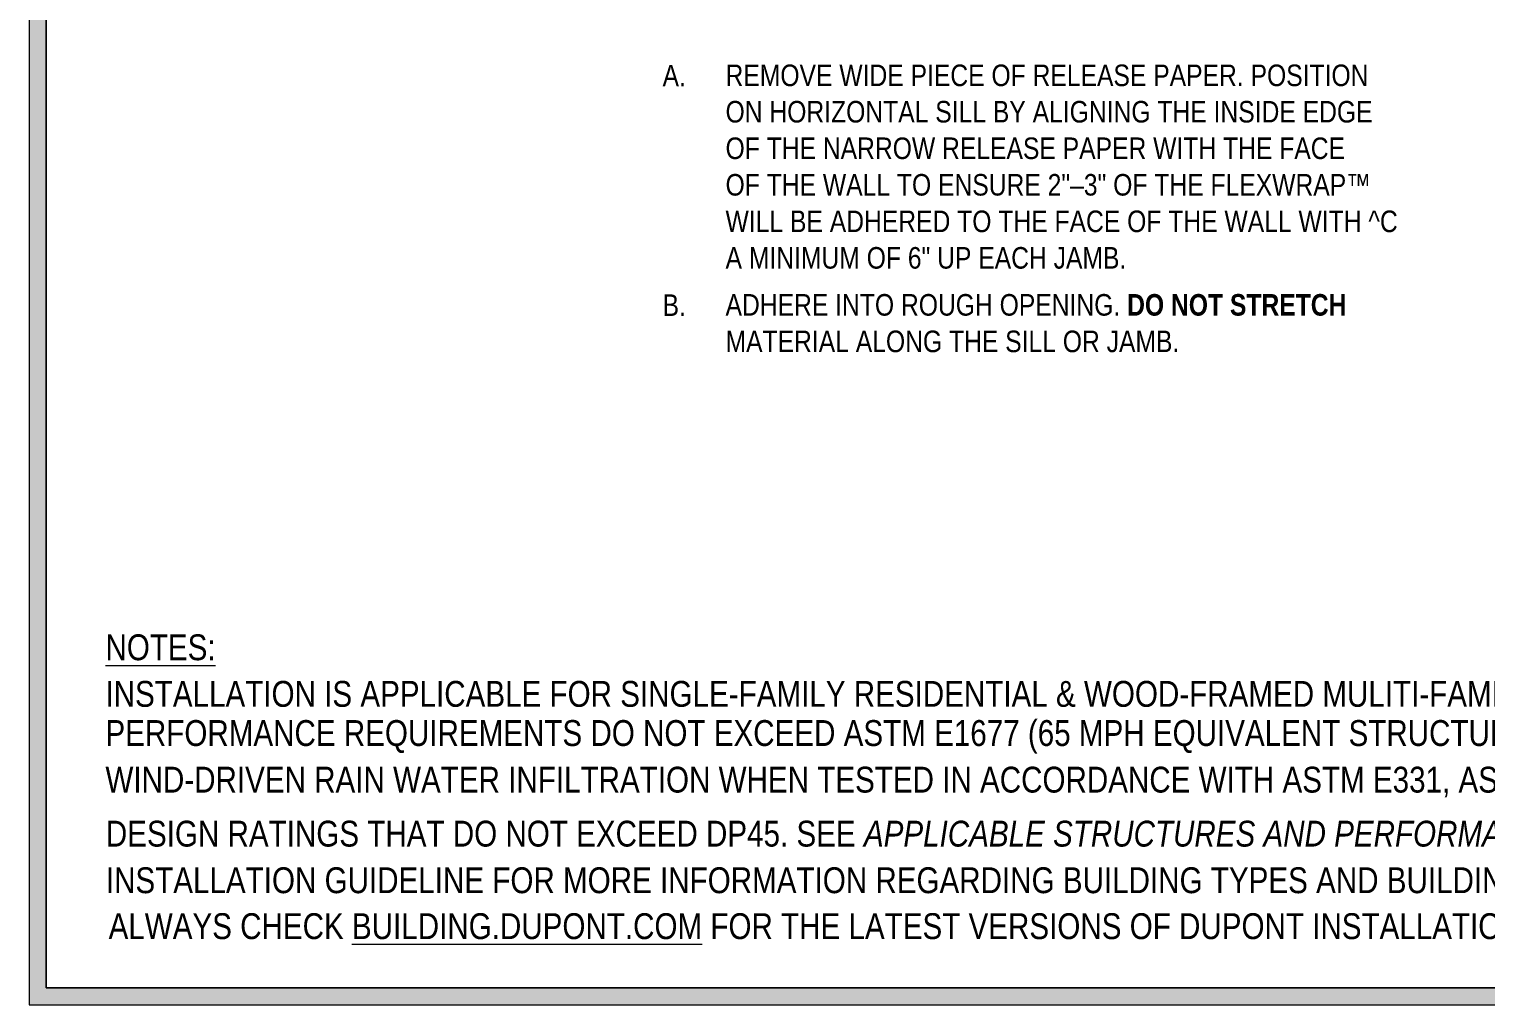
# Model space of a CAD drawing. Header units: inches. Extents: x -20.7 to 75.7, y -15.1 to 19.1.
# Drawn here: x -20.67 to -10.09, y -15.13 to -8.06 of the extents above; entities that cross this region are included whole.
import ezdxf

# ---------------------------------------------------------------- set-up
doc = ezdxf.new("R2010")
doc.units = ezdxf.units.IN
doc.header["$MEASUREMENT"] = 0
doc.layers.add('.ATI-TEXT', color=7, linetype='Continuous', lineweight=0)
doc.layers.add('G-ANNO-TTLB', color=7, linetype='Continuous', lineweight=0)

# ---------------------------------------------------------------- blocks, each defined once
blk = doc.blocks.new('Block_393')
at = {"layer": '.ATI-TEXT', "char_height": 0.2, "attachment_point": 7}
for s, insert in [('\\C18;\\c0;\\FArial Narrow|b0|i0|c1;\\H0.156297;\\W1.000000;A.', (-16.069, -8.472)), ('\\C18;\\c0;\\FArial Narrow|b0|i0|c1;\\H0.156297;\\W1.000000;REMOVE WIDE PIECE OF RELEASE PAPER. POSITION ', (-15.612, -8.472)), ('\\C18;\\c0;\\FArial Narrow|b0|i0|c1;\\H0.156297;\\W1.000000;ON HORIZONTAL SILL BY ALIGNING THE INSIDE EDGE ', (-15.612, -8.736)), ('\\C18;\\c0;\\FArial Narrow|b0|i0|c1;\\H0.156297;\\W1.000000;OF THE NARROW RELEASE PAPER WITH THE FACE ', (-15.612, -9.001)), ('\\C18;\\c0;\\FArial Narrow|b0|i0|c1;\\H0.156297;\\W1.000000;OF THE WALL TO ENSURE 2"–3" OF THE FLEXWRAP™                 ', (-15.612, -9.266)), ('\\C18;\\c0;\\FArial Narrow|b0|i0|c1;\\H0.156297;\\W1.000000;WILL BE ADHERED TO THE FACE OF THE WALL WITH ^C', (-15.612, -9.531)), ('\\C18;\\c0;\\FArial Narrow|b0|i0|c1;\\H0.156297;\\W1.000000;A MINIMUM OF 6" UP EACH JAMB.', (-15.612, -9.796)), ('\\C18;\\c0;\\FArial Narrow|b0|i0|c1;\\H0.156297;\\W1.000000;B.', (-16.069, -10.137)), ('\\C18;\\c0;\\FArial Narrow|b0|i0|c1;\\H0.156297;\\W1.000000;ADHERE INTO ROUGH OPENING. \\FArial Narrow Bold|b1|i0|c1;DO NOT STRETCH\\FArial Narrow|b0|i0|c1; ', (-15.612, -10.137)), ('\\C18;\\c0;\\FArial Narrow|b0|i0|c1;\\H0.156297;\\W1.000000;MATERIAL ALONG THE SILL OR JAMB.', (-15.612, -10.402))]:
    blk.add_mtext(s, dxfattribs=dict(at, insert=insert))
blk = doc.blocks.new('Block_429')
at = {"layer": '.ATI-TEXT', "char_height": 0.2, "attachment_point": 7}
for s, insert in [('\\L\\C18;\\c0;\\FArial Narrow|b0|i0|c1;\\H0.187500;\\W1.000000;NOTES:\\l', (-20.112, -12.637)), ('\\C18;\\c0;\\FArial Narrow|b0|i0|c1;\\H0.187500;\\W1.000000;INSTALLATION IS APPLICABLE FOR SINGLE-FAMILY RESIDENTIAL & WOOD-FRAMED MULITI-FAMILY AND LIGHT COMMERCIAL BUILDINGS WHEN ', (-20.112, -12.975)), ('\\C18;\\c0;\\FArial Narrow|b0|i0|c1;\\H0.187500;\\W1.000000;PERFORMANCE REQUIREMENTS DO NOT EXCEED ASTM E1677 (65 MPH EQUIVALENT STRUCTURAL LOAD AND 50 MPH (6.24 PSF) EQUIVALENT', (-20.112, -13.313)), ('\\C18;\\c0;\\FArial Narrow|b0|i0|c1;\\H0.187500;\\W1.000000;WIND-DRIVEN RAIN WATER INFILTRATION WHEN TESTED IN ACCORDANCE WITH ASTM E331, ASTM E1105, OR SIMILAR), AND WINDOW/DOOR', (-20.112, -13.651)), ('\\C18;\\c0;\\FArial Narrow|b0|i0|c1;\\H0.187500;\\W1.000000;DESIGN RATINGS THAT DO NOT EXCEED DP45. SEE \\FArial Narrow Italic|b0|i1|c1;APPLICABLE STRUCTURES AND PERFORMANCE CRITERIA \\FArial Narrow|b0|i0|c1;IN THE APPLICABLE DUPONT', (-20.109, -13.989)), ('\\C18;\\c0;\\FArial Narrow|b0|i0|c1;\\H0.187500;\\W1.000000;INSTALLATION GUIDELINE FOR MORE INFORMATION REGARDING BUILDING TYPES AND BUILDING ENVELOPE PERFORMANCE.  ', (-20.109, -14.327)), ('\\C18;\\c0;\\FArial Narrow|b0|i0|c1;\\H0.187500;\\W1.000000;ALWAYS CHECK \\L\\C160;\\c16730368;BUILDING.DUPON\\l\\LT\\l\\L.COM\\l\\C18;\\c0; FOR THE LATEST VERSIONS OF DUPONT INSTALLATION GUIDELINES AND OTHER PRODUCT LITERATURE.', (-20.089, -14.66))]:
    blk.add_mtext(s, dxfattribs=dict(at, insert=insert))

msp = doc.modelspace()

# ---------------------------------------------------------------- hatches: boundary and pattern name
at = {"layer": 'G-ANNO-TTLB', "true_color": 0xb9529f, "transparency": 33554687}
h = msp.add_hatch(color=233, dxfattribs=at)
edge = h.paths.add_edge_path()
edge.add_spline(control_points=[(20.034, -15.135), (20.034, -15.135), (-20.666, -15.135), (-20.666, -15.135), (-20.666, -15.135), (-20.666, 19.001), (-20.666, 19.001), (-20.666, 19.001), (20.034, 19.001), (20.034, 19.001), (20.034, 19.001), (20.034, -15.135), (20.034, -15.135)], knot_values=[0, 0, 0, 0, 1, 1, 1, 2, 2, 2, 3, 3, 3, 4, 4, 4, 4], degree=3, periodic=0)
edge = h.paths.add_edge_path()
edge.add_spline(control_points=[(-20.541, 18.876), (-20.541, 18.876), (-20.541, -15.01), (-20.541, -15.01), (-20.541, -15.01), (19.909, -15.01), (19.909, -15.01), (19.909, -15.01), (19.909, 18.876), (19.909, 18.876), (19.909, 18.876), (-20.541, 18.876), (-20.541, 18.876)], knot_values=[0, 0, 0, 0, 1, 1, 1, 2, 2, 2, 3, 3, 3, 4, 4, 4, 4], degree=3, periodic=0)
edge.add_line((-20.541, 18.876), (-20.541, 18.876))

# ---------------------------------------------------------------- linework, layer by layer
at = {"layer": 'G-ANNO-TTLB', "color": 233, "lineweight": 9, "true_color": 0xb9529f}
for p, q in [((-20.666, 19.001), (-20.666, -15.135)), ((-20.541, 18.876), (-20.541, -15.01)), ((-20.541, -15.01), (-20.541, 18.876)), ((-20.541, -15.01), (19.909, -15.01)), ((19.909, -15.01), (-20.541, -15.01)), ((-20.666, -15.135), (20.034, -15.135))]:
    msp.add_line(p, q, dxfattribs=at)
at = {"layer": 'G-ANNO-TTLB'}
for points in [[(20.034, -15.135), (20.034, -15.135), (-20.666, -15.135), (-20.666, -15.135), (-20.666, -15.135), (-20.666, 19.001), (-20.666, 19.001), (-20.666, 19.001), (20.034, 19.001), (20.034, 19.001), (20.034, 19.001), (20.034, -15.135), (20.034, -15.135)], [(-20.541, 18.876), (-20.541, 18.876), (-20.541, -15.01), (-20.541, -15.01), (-20.541, -15.01), (19.909, -15.01), (19.909, -15.01), (19.909, -15.01), (19.909, 18.876), (19.909, 18.876), (19.909, 18.876), (-20.541, 18.876), (-20.541, 18.876)]]:
    msp.add_open_spline(points, degree=3, knots=[0, 0, 0, 0, 1, 1, 1, 2, 2, 2, 3, 3, 3, 4, 4, 4, 4], dxfattribs=at)

# ---------------------------------------------------------------- block references
at = {"layer": '.ATI-TEXT'}
for name in ['Block_393', 'Block_429']:
    msp.add_blockref(name, (0, 0), dxfattribs=at)

doc.saveas('drawing.dxf')
